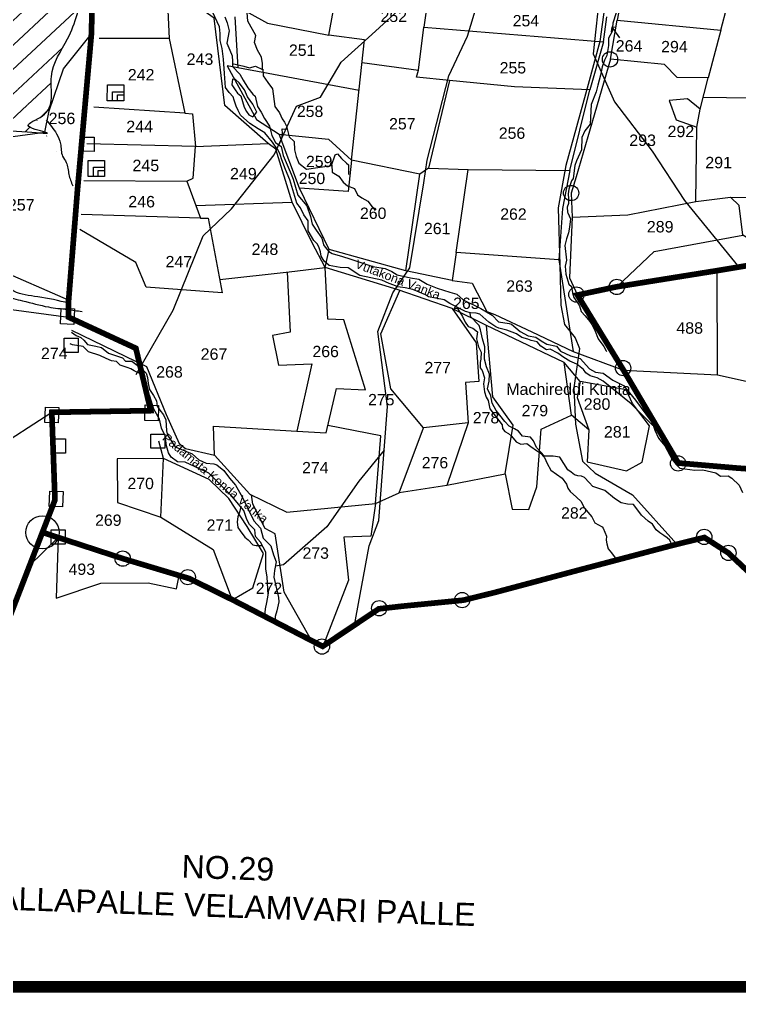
# Model space of a CAD drawing. Header units: inches. Extents: x 206739 to 240559, y 1587423 to 1599564.
# Drawn here: x 214060 to 215325, y 1587526 to 1589237 of the extents above; entities that cross this region are included whole.
import ezdxf
from ezdxf.enums import TextEntityAlignment as Align

# ---------------------------------------------------------------- set-up
doc = ezdxf.new("R2010")
doc.units = ezdxf.units.IN
doc.header["$MEASUREMENT"] = 0
doc.linetypes.add('DASHED2', pattern=[0.375, 0.25, -0.125])
for name, color, linetype in [('BOUNDRY STONES', 240, 'Continuous'), ('PLOT', 7, 'Continuous'), ('PLOT NO', 7, 'Continuous'), ('PLOTS', 7, 'Continuous'), ('PLOTS NO', 7, 'Continuous'), ('ROADS', 1, 'Continuous'), ('STREAM', 4, 'Continuous'), ('STREAMS', 4, 'Continuous'), ('text1', 7, 'Continuous'), ('text2', 7, 'Continuous'), ('Unknown_Area_Type', 7, 'Continuous'), ('VILLAGE BOUNDRY', 5, 'Continuous'), ('VILLAGE BOUNDRY STONES', 1, 'Continuous'), ('wells', 7, 'Continuous')]:
    doc.layers.add(name, color=color, linetype=linetype)
doc.styles.get("Standard").update_dxf_attribs({"font": 'arial.ttf'})

# ---------------------------------------------------------------- blocks, each defined once
blk = doc.blocks.new('gfgfdgfdgdfg')
at = {"layer": 'PLOTS NO', "color": 0}
for points in [[(19731.98877863993, 7370.505056383212), (19753.67009167976, 7348.876442256413)], [(19741.32102628327, 7371.242433481231), (19732.03968713652, 7370.518795126629), (19732.06526702489, 7359.473107381791)]]:
    blk.add_lwpolyline(points, dxfattribs=at)

msp = doc.modelspace()

# ---------------------------------------------------------------- hatches: boundary and pattern name
at = {"layer": 'STREAM'}
h = msp.add_hatch(dxfattribs=at)
h.set_pattern_fill('ANSI31', color=256, scale=251.742087786361, angle=-1.987938065889726)
h.set_pattern_definition([(43.01206193411026, (210510.0034809981, 1585718.841542463), (-21.46580583435638, 23.00954498798591), [])])
edge = h.paths.add_edge_path()
edge.add_spline(control_points=[(213800.3222350903, 1589442.952213689), (213803.2343393544, 1589440.067625703), (213816.6902189116, 1589426.738889849), (213859.7114354105, 1589440.972190975), (213927.5169125836, 1589431.811411826), (213927.6308372259, 1589357.592861882), (213999.3812903686, 1589313.353625605), (214044.5893896442, 1589231.665468426), (214020.9151394131, 1589176.918812032), (214015.5221777825, 1589162.263779618)], knot_values=[129.3792662567406, 129.3792662567406, 129.3792662567406, 129.3792662567406, 130.5588385740677, 134.8296834093936, 141.3797410945664, 147.2399876988094, 152.9369310889257, 165.6356584214463, 170.2288427077607, 170.2288427077607, 170.2288427077607, 170.2288427077607], degree=3, periodic=0)
edge.add_line((214015.5221777825, 1589162.263779618), (214019.9846546148, 1589155.856189901))
edge.add_line((214019.9846546148, 1589155.856189901), (214011.6897122221, 1589151.136301593))
edge.add_spline(control_points=[(214011.6897122221, 1589151.136301593), (214009.8792413669, 1589145.362148804), (214006.0781504458, 1589130.441395117), (214006.8751688688, 1589093.186620442), (213953.5872419442, 1589060.804724975), (213985.2180782577, 1589035.425562214), (214013.508754783, 1589044.986048155), (214073.9071944907, 1589039.14370759), (214094.8129519821, 1589037.436180499)], knot_values=[107.2029589593311, 107.2029589593311, 107.2029589593311, 107.2029589593311, 109.0011272602514, 111.8176056113377, 118.355423947686, 119.3864249051651, 122.4810782871393, 128.2199778440633, 128.2199778440633, 128.2199778440633, 128.2199778440633], degree=3, periodic=0)
edge.add_line((214094.8129519821, 1589037.436180499), (214104.2963627438, 1589038.71411763))
edge.add_spline(control_points=[(214104.2963627438, 1589038.71411763), (214096.0342911716, 1589040.963668691), (214057.2864217076, 1589049.527306052), (214127.6443101435, 1589072.048699157), (214103.1006512751, 1589141.039213858), (214152.769687032, 1589207.42618176), (214170.3814244295, 1589280.079912046), (214186.9661379742, 1589346.253129015), (214149.1069411745, 1589405.109564112), (214202.5485244466, 1589466.795139403), (214156.0931718816, 1589534.322543273), (214196.2885255765, 1589576.382082167), (214175.6836576434, 1589613.910656659), (214122.4036918792, 1589585.342430559), (214060.8142583062, 1589573.183298523), (213973.7943430111, 1589544.007860299), (213896.4134033104, 1589507.217363602), (213812.6913706509, 1589494.850936427), (213802.7371322028, 1589453.084698297), (213800.3222350903, 1589442.952213689)], knot_values=[0, 5.684341886080801e-14, 5.684341886080801e-14, 5.684341886080801e-14, 3.119846268684924, 6.09593448506115, 13.15232002651268, 20.35911214077466, 29.54458228432466, 35.78656513227976, 39.46907182257445, 48.71056189109405, 53.88826979944513, 60.4081726354955, 61.44876373886589, 65.40757944573924, 73.63834269119286, 82.97733176923434, 91.33887109000293, 100.6240940983686, 103.5982077820109, 103.5982077820109, 103.5982077820109, 103.5982077820109], degree=3, periodic=0)
h.paths.add_polyline_path([(214060.7945996651, 1589308.068432748), (214117.9842613148, 1589306.083379944), (214119.0543455957, 1589336.9126646), (214061.864683946, 1589338.897717404)], flags=24)

# ---------------------------------------------------------------- linework, layer by layer
at = {"layer": 'BOUNDRY STONES'}
for points in [[(214166.2063093675, 1589030.080482137), (214190.8224730463, 1589030.042395314), (214190.7836103609, 1589004.924778834), (214166.1674466821, 1589004.962865658)], [(214138.4516891793, 1588676.323446007), (214163.0678528581, 1588676.285359184), (214163.0289901727, 1588651.167742705), (214138.4128264938, 1588651.205829528)], [(214115.904727636, 1588499.346568061), (214140.5208913148, 1588499.308481238), (214140.4820286294, 1588474.190864759), (214115.8658649506, 1588474.228951582)], [(214290.63509218, 1588507.89910505), (214315.2512558588, 1588507.861018226), (214315.2123931734, 1588482.743401748), (214290.5962294945, 1588482.781488571)], [(214115.5927110706, 1588339.22336831), (214140.2088747495, 1588339.185281487), (214140.1700120641, 1588314.067665008), (214115.5538483852, 1588314.105751832)]]:
    msp.add_lwpolyline(points, close=True, dxfattribs=at)
msp.add_lwpolyline([(214127.7045560699, 1588325.911778604), (214076.3824587501, 1588275.323601134)], dxfattribs=at)
for centre in [(215097.6341751661, 1589166.62094929), (215029.1790257866, 1588931.633661861), (215038.6168279043, 1588753.145903433), (215109.4519952514, 1588766.43838367), (215120.6739447235, 1588623.869467444), (215217.2914615645, 1588456.123935567), (215263.1918073136, 1588326.918750113), (215305.7413874176, 1588298.788631955), (214241.1014268739, 1588288.781052903), (214355.425994182, 1588256.178348815), (214837.7596257813, 1588215.850371809), (214692.0389136267, 1588201.464081368), (214591.3179214565, 1588134.178011946)]:
    msp.add_circle(centre, 13.43437491575137, dxfattribs=at)
at = {"layer": 'PLOT'}
for points in [[(213370.9640775296, 1588581.657152759), (213585.6912507395, 1588646.273141066), (213716.7574056862, 1588702.246436301), (213759.0502855426, 1588745.856429914), (213817.2880960299, 1588791.424963303), (213842.3411405165, 1588822.667041362), (213919.6641216571, 1588853.183353442), (213931.050778817, 1588867.899277421), (213957.2468614779, 1588868.751083713), (213947.6262649864, 1588889.767089461), (213956.9101279966, 1588968.907610169), (213986.564235638, 1589022.849123421), (214104.2963627438, 1589038.71411763), (214111.583251824, 1589076.01550836), (214137.0198506443, 1589149.696963019), (214186.1423710368, 1589211.526343124)], [(213643.6348493909, 1588627.419681209), (213990.8142892593, 1588718.470081276), (214028.0480740255, 1588728.950111451), (214145.98020442, 1588713.332935351), (214146.0203319335, 1588743.095113681), (214019.4979538125, 1588798.41610178), (213957.2468614779, 1588868.751083713)], [(213350.0661528444, 1588488.18127665), (213458.7509927657, 1588471.220523772), (213609.6075066212, 1588449.984868112), (213850.1147392266, 1588463.390111928), (214001.3327213737, 1588473.074116224), (214011.1140919822, 1588478.067758417), (214116.4651936142, 1588546.056338937)]]:
    msp.add_lwpolyline(points, dxfattribs=at)
at = {"layer": 'PLOTS'}
for points in [[(214371.6844060634, 1589390.812341113), (214410.3825051676, 1589308.191029447), (214429.9796048242, 1589266.350781064), (214495.3855354695, 1589230.109478083), (214603.6186063285, 1589209.381721058), (214624.8755718005, 1589328.160413139), (214672.235088472, 1589319.684822164), (214703.2353602162, 1589533.806975404), (214720.6425804501, 1589654.040485265)], [(214313.3188276137, 1589548.181012864), (214318.1544430494, 1589505.043148436), (214353.4791015461, 1589459.481050471), (214350.4812465651, 1589438.738251268), (214340.0154117914, 1589386.645847905), (214316.8130405488, 1589327.046559599), (214322.6837900779, 1589203.112773073), (214199.9045459208, 1589203.046131542)], [(214369.3107182429, 1589013.651869572), (214496.7218460546, 1589018.460131618), (214420.6444353397, 1589085.755569736), (214401.8978424031, 1589239.244029798), (214356.8347573407, 1589271.06188836), (214340.0154117914, 1589386.645847905)], [(214777.4380358589, 1589272.772563095), (214770.2558283431, 1589223.094291183), (215086.3943944936, 1589197.688923478), (215092.0108876237, 1589241.605998029)], [(215118.4052400551, 1589278.678645364), (215110.3623848894, 1589235.552822036), (215292.4399051905, 1589217.897267065), (215303.5660844822, 1589259.932511507)], [(215261.5994732973, 1589100.045641883), (215425.632078808, 1589097.845024209), (215528.3990441938, 1589096.813192877), (215550.6306627482, 1589189.90810764), (215517.604571197, 1589247.107887206), (215516.2057779653, 1589254.097398247)], [(214438.264968396, 1589241.388118298), (214443.5525190879, 1589151.702910732), (214424.9513817371, 1589155.147117121), (214476.4832746512, 1589060.651880551), (214515.9840987878, 1589035.036846509), (214602.6963077147, 1589026.209148507), (214643.3248941764, 1588989.212126816), (214637.4408309673, 1588934.42525802), (214551.7787475623, 1588940.353597774), (214515.9840987878, 1589035.036846509)], [(215292.4399051905, 1589217.897267065), (215270.2631169726, 1589134.112286682), (215215.7833786299, 1589134.960818545), (215193.5091550329, 1589157.530462303), (215098.290631208, 1589167.267197153), (215110.3623848894, 1589235.552822036)], [(215086.3943944936, 1589197.688923478), (215062.0923866009, 1589113.014835513), (214929.9430464666, 1589118.255344342), (214815.7406237993, 1589129.485934375), (214757.7052695281, 1589135.193092385), (214760.9875856923, 1589147.603153308), (214770.2558283431, 1589223.094291183)], [(214322.6837900779, 1589203.112773073), (214350.1611636963, 1589071.754248131), (214190.2177041342, 1589082.352680774)], [(214643.3248941764, 1588989.212126816), (214666.0555111709, 1589200.858277899), (214603.6186063285, 1589209.381721058)], [(214661.814871845, 1589161.373428381), (214760.9875856923, 1589147.603153308)], [(215098.290631208, 1589167.267197153), (215058.4660712267, 1589030.344686692), (215038.1061298567, 1588960.344307868), (215029.6248634208, 1588931.184505655), (215031.3659477075, 1588888.967870819), (215129.0616099845, 1588892.997002537), (215248.2628102762, 1588916.441671256), (215250.4211480859, 1589047.678434063), (215256.23537568, 1589078.953268392), (215270.2631169726, 1589134.112286682)], [(214656.5194937306, 1589112.067842144), (214443.5525190879, 1589151.702910732)], [(214815.7406237993, 1589129.485934375), (214778.5685722516, 1588975.056341692), (214763.2641007071, 1588965.069228921), (214643.3248941764, 1588989.212126816)], [(214778.5685722516, 1588975.056341692), (214848.420253172, 1588972.840769538), (215027.0009726023, 1588971.510674823), (215062.0923866009, 1589113.014835513)], [(215256.23537568, 1589078.953268392), (215233.9548463189, 1589097.447389226), (215201.5659121461, 1589094.380893925), (215213.986833157, 1589060.079484852), (215250.4211480859, 1589047.678434063)], [(215248.2628102762, 1588916.441671256), (215309.143463054, 1588924.534114829), (215424.7779026135, 1588923.159699012), (215426.8540437006, 1589097.832755075)], [(214350.1611636963, 1589071.754248131), (214363.8438386853, 1589070.847584553), (214369.3107182429, 1589013.651869572), (214178.052103713, 1589018.388277099)], [(214172.7079999919, 1588953.513887003), (214353.5488168151, 1588952.55428972), (214365.2083018787, 1588957.750082367), (214369.3107182429, 1589013.651869572)], [(214596.7950612318, 1588800.437493118), (214573.8894762466, 1588844.320233543), (214538.9201367311, 1588915.254068732), (214510.0388178035, 1589008.776212433), (214496.7218460546, 1589018.460131618)], [(215027.0009726023, 1588971.510674823), (215014.335364548, 1588904.601981309), (215007.834096228, 1588814.255700363), (214827.4557643968, 1588827.235625182), (214848.420253172, 1588972.840769538)], [(214827.4557643968, 1588827.235625182), (214820.3499031438, 1588777.883124168), (214738.4659068254, 1588795.034275871), (214763.2641007071, 1588965.069228921)], [(214353.5488168151, 1588952.55428972), (214369.628449738, 1588909.831183007), (214538.9201367311, 1588915.254068732)], [(214738.4659068254, 1588795.034275871), (214603.9204550947, 1588832.358155148), (214551.7787475623, 1588940.353597774)], [(215424.7779026135, 1588923.159699012), (215505.6904667002, 1588901.913956741), (215582.2508651171, 1588902.592502296), (215582.5684462102, 1588866.759779129), (215450.1852737954, 1588865.586483078), (215376.3853537669, 1588829.985259939), (215330.9709761687, 1588857.552094133), (215324.6717721024, 1588909.765552642), (215309.143463054, 1588924.534114829)], [(214369.628449738, 1588909.831183007), (214377.9903303389, 1588887.613914804), (214167.8037957335, 1588893.979627047)], [(214377.9903303389, 1588887.613914804), (214391.5991196586, 1588887.201758826), (214415.9543963609, 1588756.227482792), (214282.3992539535, 1588765.909293965), (214264.0627238502, 1588809.69051728), (214165.914232261, 1588867.735208826)], [(215031.3659477075, 1588888.967870819), (215026.2574118859, 1588782.742527877), (215040.437745419, 1588752.202657142)], [(215109.4453680319, 1588766.815361124), (215175.3561761582, 1588828.920083334), (215330.9709761687, 1588857.552094133)], [(215167.2624476381, 1588522.07674524), (215137.1256407605, 1588561.797770811), (215125.7956896557, 1588585.552080325), (215044.8940072237, 1588600.258364555), (215017.2325318024, 1588633.90760614), (214928.7037428489, 1588675.67716049), (214880.2531427117, 1588698.537068545), (214820.2419331365, 1588728.344640818), (214724.9990848709, 1588761.352133706), (214596.7950612318, 1588800.437493118), (214603.9204550947, 1588832.358155148)], [(214411.5977047358, 1588779.656267382), (214533.4082651745, 1588793.110271097), (214596.7950612318, 1588800.437493118)], [(214530.3981247369, 1588792.777800411), (214535.1683341019, 1588687.067705775), (214504.6269326509, 1588680.956399848), (214515.0804261871, 1588628.714809192), (214573.7380011885, 1588631.168455325), (214546.9445097902, 1588512.796496463), (214598.4802319658, 1588509.917314589), (214617.0882304639, 1588587.99104196), (214668.0645913198, 1588585.67264782), (214630.0036920474, 1588708.839863995), (214601.7543149373, 1588710.111142313), (214596.7950612318, 1588800.437493118)], [(215007.834096228, 1588814.255700363), (215032.9462491174, 1588653.006255816)], [(215121.3325411039, 1588620.169467376), (215286.5406677558, 1588612.015045662), (215286.1506183747, 1588795.182323235)], [(214820.3499031438, 1588777.883124168), (214855.0849477058, 1588773.370611554), (214881.3498438172, 1588723.323779028), (214895.0054045777, 1588718.306941566), (214959.9426239556, 1588687.565902027), (215032.9462491174, 1588653.006255816), (215121.3325411039, 1588620.169467376)], [(214685.6016453913, 1588385.766707329), (214727.1760628442, 1588404.755856577), (214770.0361316476, 1588519.010221415), (214712.1026154257, 1588587.216385623), (214694.6101464031, 1588683.779478371), (214728.133423687, 1588760.265892921)], [(214820.2419331365, 1588728.344640818), (214862.2453771023, 1588668.401455462), (214866.9773465353, 1588600.142991021), (214843.5975243847, 1588598.522201502), (214848.5123622999, 1588527.625866725), (214770.0361316476, 1588519.010221415)], [(214810.8458130223, 1588418.124376665), (214913.4606155038, 1588437.799416459), (214927.2519806031, 1588523.660801842), (214891.7626318777, 1588573.315806474), (214880.2531427117, 1588698.537068545)], [(214151.2458130399, 1588690.73402526), (214282.7961987125, 1588626.789832333), (214317.2063427642, 1588542.261398403), (214340.2486293396, 1588491.033903007), (214351.4537511491, 1588482.412635968), (214402.3036811699, 1588470.957975692), (214400.8362303723, 1588521.475339691), (214546.9445097902, 1588512.796496463)], [(215286.5406677558, 1588612.015045662), (215363.4583993099, 1588594.739032533), (215473.1359041845, 1588568.773663001), (215459.3170561221, 1588655.739073004), (215540.8719455697, 1588652.012183746), (215687.9297062376, 1588658.085844226)], [(214913.4606155038, 1588437.799416459), (214925.3758969227, 1588375.655488819), (214954.9102977893, 1588375.364953612), (214969.2312397744, 1588414.960574361), (214976.8259853205, 1588516.623944181), (215029.9098023307, 1588540.76861683), (215017.2325318024, 1588633.90760614)], [(215044.8940072237, 1588600.258364555), (215039.8005268321, 1588572.238293225), (215060.3859692262, 1588515.069590911), (215029.9098023307, 1588540.76861683)], [(214848.5123622999, 1588527.625866725), (214810.6373610333, 1588417.518379995), (214727.1760628442, 1588404.755856577)], [(214402.3036811699, 1588470.957975692), (214464.7288988306, 1588402.344440126), (214529.5584421564, 1588370.677962641), (214685.6016453913, 1588385.766707329), (214694.8913999829, 1588504.623122709), (214601.5836570727, 1588522.938380006)], [(215060.3859692262, 1588515.069590911), (215057.7559813248, 1588458.796085384), (215126.463721712, 1588443.013625346), (215154.1515336711, 1588458.361926083), (215167.2624476381, 1588522.07674524)], [(214433.7068117279, 1588216.582411299), (214470.0125854148, 1588237.143077429), (214488.5657250439, 1588297.93387201), (214459.7921917834, 1588345.063720742), (214427.6125830271, 1588394.587841149), (214393.3151331546, 1588427.959998492), (214312.7454640144, 1588464.592258428), (214304.4152211209, 1588495.188617206)], [(214312.7454640144, 1588464.592258428), (214231.4748807287, 1588464.012024509), (214232.0217085178, 1588387.420477742), (214308.2631307475, 1588361.899678287), (214312.7454640144, 1588464.592258428)], [(214573.1772865583, 1588144.541787278), (214524.8657874484, 1588229.703726072), (214508.8571246611, 1588332.213561483), (214491.5665380304, 1588341.752311955), (214469.9647714213, 1588384.292311422), (214467.2989679186, 1588401.089070572)], [(214685.6016453913, 1588385.766707329), (214677.1537130045, 1588328.136928435), (214629.7720161422, 1588326.416650281), (214638.2001172779, 1588251.032393576), (214592.6104561516, 1588134.493875912)], [(214308.2631307475, 1588361.899678287), (214400.1893804469, 1588304.691639072), (214433.7068117279, 1588216.582411299)], [(214127.7045560699, 1588325.911778604), (214123.8901932826, 1588219.427145862), (214202.7474167914, 1588245.658810724), (214285.7857484963, 1588246.378189912), (214335.7873268364, 1588235.728775373), (214340.1260024761, 1588259.209418413)]]:
    msp.add_lwpolyline(points, dxfattribs=at)
at = {"layer": 'ROADS'}
for points in [[(214983.2501134719, 1589761.30950135), (215024.3806749723, 1589785.536577258), (215047.2232578974, 1589790.305710055), (215092.0684713845, 1589775.022221491), (215120.8199794392, 1589714.92233557), (215138.3479266037, 1589650.836099406), (215154.14148679, 1589593.091183902), (215127.6634901183, 1589470.10997145), (215098.5615680207, 1589334.941525415), (215079.7833159754, 1589198.220199629), (215058.9914970112, 1589122.181481533), (215020.1334473266, 1588980.071919553), (215006.5547564234, 1588905.837831903), (215009.3040391837, 1588804.816944309), (215011.2154033693, 1588734.584915307), (215017.4390099581, 1588700.185799708), (215036.6325213597, 1588676.934652383), (215043.8150884843, 1588658.506564216), (215034.0950862593, 1588589.038046715), (215036.8003139837, 1588524.974744681), (215049.1299300167, 1588460.301555817), (215071.5316531946, 1588439.047385991), (215137.1735547873, 1588400.910691292), (215215.2258537545, 1588314.034947372)], [(214264.6707983971, 1588612.252549241), (214330.0402542618, 1588725.653873285), (214382.5275950145, 1588856.114804361), (214432.0548557373, 1588903.866893615), (214507.578665495, 1588999.008895013), (214546.439495927, 1589084.480006327), (214588.7387490477, 1589100.357438302), (214625.2036726986, 1589161.454050892), (214678.7209350841, 1589210.395636666), (214786.3700454095, 1589308.840847269), (214878.5346766576, 1589414.392721972), (214927.1838694104, 1589470.108384567), (214951.7415336674, 1589569.24111617), (214946.2922555836, 1589618.980771123), (214981.4552086813, 1589662.370739351), (214991.639948424, 1589753.79914029), (214974.1190192241, 1589760.816785138), (214792.1655455731, 1589764.244845714), (214604.5620758873, 1589706.085377397), (214505.493664233, 1589682.81976483), (214447.6448813334, 1589664.372419027)], [(214972.2227969298, 1589650.97823624), (215031.2697045073, 1589611.321280706), (215051.1517773514, 1589513.435061625), (215077.4797158777, 1589440.527102234), (215091.8006969309, 1589366.967483782), (215080.0645967898, 1589290.515124162), (215067.8688015151, 1589176.210892958), (215105.7970001722, 1589092.074598187), (215171.7641001951, 1589005.092303177), (215228.550291336, 1588918.256239544), (215323.9108501184, 1588801.480836428)], [(214700.8599025052, 1588479.755259837), (214706.6856825859, 1588556.453538459), (214689.5704826537, 1588688.089282714), (214716.1294422955, 1588755.98266997), (214745.8431999983, 1588799.977401181), (214770.1118122803, 1588949.678015876), (214776.5393968363, 1588989.326486413), (214814.5042507522, 1589137.72809941), (214847.0959500908, 1589207.548540062), (214880.5185109766, 1589318.39918349), (214908.4790171324, 1589411.134151002), (214927.1838694104, 1589470.108384567)], [(214648.2845700824, 1588171.765873002), (214674.5548239548, 1588311.056597774), (214691.4500750418, 1588355.871838465), (214700.8599025052, 1588479.755259837), (214655.9062832111, 1588424.974226219), (214599.6956520101, 1588344.586879688), (214523.8265874105, 1588278.081365721), (214509.4314145164, 1588275.451919941)]]:
    msp.add_lwpolyline(points, dxfattribs=at)
at = {"layer": 'STREAM'}
for points in [[(213800.3222350903, 1589442.952213689), (213809.9104870529, 1589471.324226304), (213894.3370854706, 1589511.502087675), (213972.9203231828, 1589541.734308135), (214062.0762126924, 1589571.648751367), (214141.1070553493, 1589596.617052528), (214180.4187308275, 1589603.230097302), (214185.7794263657, 1589594.226748287), (214171.3873310412, 1589530.170280854), (214183.918752439, 1589479.560775782), (214165.2582346477, 1589388.392029749), (214178.0253749072, 1589353.577508478), (214173.162630505, 1589290.911101493), (214144.3324088521, 1589203.024230245), (214115.6795551234, 1589136.350129806), (214099.8372490943, 1589067.08314456), (214075.0634352662, 1589050.220311408), (214104.2963627438, 1589038.71411763), (214010.2287890817, 1589040.65554451), (213979.0713652665, 1589041.199981759), (213971.059192114, 1589047.802099615), (214002.1973917872, 1589105.806381135), (214007.5441631423, 1589133.658866559), (214029.4224550748, 1589206.475700531), (213976.9202428257, 1589323.072477293), (213936.4031202743, 1589363.683665043), (213916.2903302608, 1589419.161170128), (213852.3493807253, 1589435.343934411), (213809.3434879631, 1589435.225508175), (213800.3222350903, 1589442.952213689)], [(214106.4302452646, 1589060.119357757), (214124.7708444756, 1589035.728036718), (214131.6775186142, 1589018.401596373), (214135.4944830662, 1588996.181388724), (214141.7990974214, 1588985.543821568), (214146.4781841894, 1588964.127180334), (214153.2981300882, 1588944.303244771)], [(214146.4818042033, 1588738.023674375), (214091.6296889273, 1588749.126228877), (214049.8907416985, 1588759.116582226), (214022.4456876511, 1588783.065794679), (213986.8039272411, 1588817.155195849), (213965.8167554764, 1588856.649341637), (213949.9232172995, 1588866.216407641), (213942.8698941545, 1588924.079066666), (213960.9120142481, 1588981.07066301), (213970.6215457119, 1589011.600358648), (213980.0171826906, 1589033.086708262)], [(213369.1516051061, 1588610.622788613), (213435.5383760358, 1588634.771867557), (213560.7901927503, 1588672.879598752), (213619.4539444131, 1588695.809947953), (213661.5382995354, 1588714.716650103), (213719.3630539099, 1588732.420010209), (213748.5392377964, 1588758.34490164), (213797.464897416, 1588784.898341706), (213804.719968084, 1588823.410389028), (213868.6608757331, 1588846.814577822), (213917.8561341661, 1588862.189395574), (213936.2046754481, 1588879.291912334), (213948.4978533431, 1588854.555674952), (213966.8579381242, 1588815.154508979), (213998.2893686344, 1588792.382038309), (214035.1874590929, 1588752.306641376), (214065.0812508507, 1588742.070825968), (214110.7382186385, 1588731.287870817), (214144.1210145051, 1588726.844072428), (214169.6450203707, 1588723.330078999)]]:
    msp.add_spline(points, degree=3, dxfattribs=at)
at = {"layer": 'STREAMS'}
for points in [[(214433.3250767578, 1589159.505062176), (214454.0009315443, 1589154.942670234), (214464.195886012, 1589151.812208626), (214474.6833577422, 1589154.6274936), (214486.857767298, 1589148.94555053), (214486.8735390731, 1589159.139117791), (214485.1909822316, 1589170.467850542), (214478.1267136837, 1589182.654355124), (214472.481659616, 1589196.537637555), (214475.0499142422, 1589208.426062225), (214461.1957254087, 1589233.558070198), (214460.0861142483, 1589248.850049253), (214452.7398428254, 1589261.886435253), (214441.7052734395, 1589271.813923713), (214433.7906152825, 1589283.718567841), (214429.5586421624, 1589295.334421322), (214422.7737479249, 1589304.972158363), (214406.6477935385, 1589320.287371129), (214405.815626306, 1589331.897964334), (214398.1746470639, 1589337.572809644), (214383.4416209952, 1589337.595604998), (214377.7689664826, 1589333.640249107)], [(215172.8279413617, 1588522.909228429), (215134.8066486615, 1588561.024816358), (215085.8577700852, 1588600.919167106), (215075.2892714576, 1588606.925893979), (215062.7768755011, 1588609.940524517), (215055.204634661, 1588615.414092294), (215050.8059252556, 1588621.058868623), (215039.361795085, 1588630.943148978), (215026.852670234, 1588636.071950769), (215016.6372617638, 1588642.430619312), (215005.7189443427, 1588650.199742785), (214992.5949547799, 1588656.82320653), (214986.2468958155, 1588655.952017243), (214976.0314873453, 1588662.310685787), (214969.5201520777, 1588669.896871924), (214958.9459287249, 1588672.203611212), (214953.132228141, 1588674.855472865), (214942.9116400652, 1588677.866473945), (214933.0484090884, 1588683.872193116), (214925.8246239196, 1588686.702355221), (214916.3104883953, 1588690.593190932), (214902.0354630745, 1588693.786667388), (214897.102940796, 1588696.260963421), (214884.4226340502, 1588704.737622039), (214868.7073524671, 1588718.399322211), (214862.1870213687, 1588720.171349509), (214852.6687022042, 1588721.243206433), (214843.8565629668, 1588723.018696172), (214816.3761412333, 1588737.156307976), (214806.1610052583, 1588743.691094826), (214791.180712416, 1588746.885662492), (214778.843587333, 1588749.195212899), (214773.0307044932, 1588752.375596489), (214751.2862993043, 1588761.961572481), (214737.5399075095, 1588764.978028783), (214724.6726079446, 1588766.583674053), (214717.8018181425, 1588769.58949223), (214709.1680431794, 1588772.774240384), (214696.6600086968, 1588778.607765926), (214657.8385744994, 1588786.461398432), (214637.5852091694, 1588799.883102892), (214623.1305512428, 1588800.962597458), (214603.7425531645, 1588803.987782613), (214594.9394098869, 1588811.577514699), (214589.8408851901, 1588820.747251517), (214588.7947001735, 1588828.148779582), (214586.6897070198, 1588835.023339156), (214583.5268070331, 1588841.723416824), (214577.1896522704, 1588847.89979908), (214567.3007335931, 1588865.138158298), (214566.9752710966, 1588882.75746588), (214559.2345744767, 1588893.340825125), (214553.6122283152, 1588905.682678639), (214547.1017109208, 1588913.79747022), (214534.7914314277, 1588954.621614693), (214527.2391852814, 1588973.133114941), (214520.9188374087, 1588990.057056049), (214517.7598484376, 1588999.39991069), (214513.8946795395, 1589008.039132515), (214509.1436979793, 1589013.860656125), (214504.3948974145, 1589021.091794254), (214490.6693180576, 1589037.674704964), (214479.0440976269, 1589044.387875773), (214464.4264358923, 1589054.10086407), (214447.9741273828, 1589068.515862668), (214443.7551452447, 1589076.450822977), (214440.2418813448, 1589084.560977123), (214437.2608893623, 1589094.960686273), (214435.330894716, 1589100.954130917), (214428.1141972654, 1589108.365206174), (214421.7811316107, 1589117.184448635), (214420.0556709868, 1589141.501106274), (214417.9799290589, 1589167.166211233), (214415.7164717925, 1589185.493326282), (214412.5651157885, 1589199.769497704), (214412.584470572, 1589212.278824456), (214411.3684666537, 1589223.909134914), (214399.0568078225, 1589250.26933262)], [(215108.193021715, 1589248.68219462), (215102.6587028504, 1589230.156703925), (215101.4772261842, 1589215.678799994), (215095.0838634673, 1589203.815333503), (215095.0637005009, 1589190.783664405), (215091.8497684768, 1589173.702531684), (215087.7794809873, 1589165.020973479), (215083.7047128961, 1589153.443525922), (215080.7842672206, 1589138.678706243), (215076.1204640942, 1589121.020687652), (215073.2047691435, 1589109.441363236), (215064.7196154518, 1589086.990543724), (215062.9280444827, 1589052.821104878), (215053.3476338692, 1589041.252175807), (215048.1128963361, 1589029.097310328), (215047.7900154361, 1589007.667776557), (215038.4867827576, 1588987.98977542), (215035.8553004898, 1588979.864326673), (215032.6030129405, 1588957.431882811), (215029.9879734564, 1588952.80239461), (215027.65907324, 1588945.855696554), (215025.3292769808, 1588938.329870732), (215024.1574798563, 1588930.223040561), (215024.7236634089, 1588921.534308677), (215024.7111175173, 1588913.42568488), (215022.0924936034, 1588906.4795186), (215022.9486711058, 1588898.079944359), (215023.2367805514, 1588896.921073268), (215028.1466670066, 1588886.488066213), (215026.3848466442, 1588871.431931054), (215024.6313614362, 1588861.877969237), (215021.1375632194, 1588851.168441777), (215017.932144442, 1588839.589565631), (215021.3676300725, 1588813.64586129), (215018.7434512926, 1588803.224511152), (215020.1700229556, 1588788.742571975), (215025.3588795607, 1588771.358831892), (215029.6989057443, 1588767.008188947), (215031.7101240007, 1588756.000537641), (215034.3056264383, 1588747.887878597), (215041.2448316492, 1588738.030860874), (215044.1354348166, 1588733.392937695), (215047.0175246079, 1588723.252674434), (215053.959866421, 1588715.422896168), (215062.0587709507, 1588705.853690455), (215065.8176494261, 1588700.635211196), (215070.1507766148, 1588691.940650991), (215076.5489733524, 1588675.527742935), (215086.6694016001, 1588661.61148153), (215091.004947182, 1588654.364949233), (215091.5821545345, 1588652.916108019)], [(214420.5076423271, 1589241.418098179), (214424.9842545493, 1589231.028267156), (214428.3319198425, 1589216.992212017), (214424.0857685816, 1589194.830035177), (214429.6833347518, 1589183.035449035), (214433.6093438866, 1589172.770897092), (214434.1556211102, 1589162.948489106), (214434.1417273427, 1589153.968710175), (214447.0372661924, 1589140.4791407), (214452.9178289546, 1589130.087220953), (214460.7590394184, 1589116.605388169), (214470.0081079959, 1589105.646998171), (214473.9330550625, 1589101.712283572), (214477.8364713065, 1589083.746810258), (214484.2789415869, 1589073.634608559), (214490.1586359564, 1589062.681431751), (214499.4033626992, 1589048.91683996), (214503.0327491005, 1589032.81360526), (214509.4721800709, 1589020.737045605), (214519.8504518754, 1589013.705550281), (214523.1952559507, 1588997.705220418), (214536.9120504045, 1588964.747540476), (214540.5489687438, 1588956.042783862), (214548.929253508, 1588927.968150084), (214564.9046572216, 1588908.861398334), (214571.3341022565, 1588890.330758272), (214574.4019881016, 1588876.856310912), (214581.405241468, 1588866.182066658), (214590.9657883062, 1588852.260408404), (214592.9209698701, 1588845.52261648), (214593.7554536548, 1588840.470166725), (214597.1184932031, 1588836.255734078), (214603.5653053182, 1588828.949734172), (214609.4562882769, 1588825.292565115), (214627.4190027948, 1588820.213697586), (214640.6090829945, 1588815.703389308), (214680.8036020763, 1588802.391292073), (214702.4188652282, 1588798.709793965), (214713.9233010788, 1588793.640918868), (214723.4614447393, 1588788.013827669), (214747.0390925075, 1588782.365014154), (214761.3559488481, 1588780.097912603), (214776.2242925105, 1588771.37577841), (214793.9027077826, 1588764.052317142), (214816.0746684838, 1588757.283245247), (214828.4241862785, 1588753.896670809), (214839.3593335953, 1588743.777601422), (214870.6406125885, 1588728.433929421), (214890.2776828663, 1588716.617620961), (214901.4919190723, 1588705.375602952), (214920.5807975071, 1588702.259272142), (214924.2288264725, 1588700.850523553), (214939.6523088618, 1588687.918301177), (214953.9611719628, 1588680.600053375), (214967.4357293713, 1588678.334338561), (214976.6917447033, 1588671.86575452), (214986.7906714498, 1588665.676620767), (215003.6326881886, 1588662.283095408), (215010.6394148677, 1588653.853712379), (215028.0354459009, 1588645.408338233), (215045.4369432011, 1588640.610926484), (215061.8683854906, 1588622.256462298), (215072.2483940806, 1588616.347481095), (215085.7236416605, 1588614.6428566), (215102.5528111168, 1588602.830892604), (215121.631703487, 1588593.26039788), (215142.3706238469, 1588567.692180026), (215160.5833373237, 1588542.689045686), (215172.0718864525, 1588527.237290487), (215176.5452815309, 1588514.88318529), (215182.9814171516, 1588500.561764135), (215194.1920019527, 1588487.074801668), (215206.8042047876, 1588463.336629491), (215213.8100632032, 1588454.34607291), (215220.2577435819, 1588447.601246556), (215246.9275912883, 1588444.192598808), (215260.9679637887, 1588444.732133551), (215283.7035686645, 1588439.365210316), (215291.838196046, 1588434.020878126), (215305.5977428718, 1588434.56084737), (215312.0495087871, 1588430.34155225), (215324.6653465235, 1588417.694261388), (215330.5424358439, 1588405.057396908)], [(214487.1593654466, 1589149.488388036), (214487.9915326791, 1589137.877794831), (214496.4723870135, 1589125.689098467), (214504.6718544439, 1589114.633375261), (214508.5902815264, 1589083.4805192), (214516.5062538365, 1589072.425234625), (214521.3070518278, 1589062.224298539), (214525.5473489079, 1589055.988362458), (214528.9368183711, 1589049.187473908), (214533.7238571809, 1589030.208764944), (214542.211461019, 1589022.26736712), (214543.0390693044, 1589007.825269483), (214546.137335658, 1588995.927993904), (214550.6521877982, 1588984.028526544), (214564.2359956289, 1588973.814001137), (214608.1907613591, 1588980.092029369), (214614.45283151, 1588998.770466638), (214618.7053955263, 1589000.462860649), (214625.4924803204, 1588992.240917715), (214634.2634011867, 1588984.298998027), (214638.2254604048, 1588981.461356331), (214637.9149809398, 1588963.906331889)], [(214469.9222526245, 1589065.800039063), (214476.8408687641, 1589073.57655465), (214469.7791345793, 1589087.7461238), (214460.4139013335, 1589101.034320922), (214455.1195174642, 1589112.900338506), (214445.7524634026, 1589125.126732076), (214439.3863298756, 1589130.97697626), (214434.2523154925, 1589132.046809629), (214432.6428700608, 1589121.96126247), (214438.8272752055, 1589113.102583641), (214443.0688038401, 1589107.432580516), (214448.7282873267, 1589102.645236049), (214451.5462063669, 1589092.552838747), (214454.5412945839, 1589082.637204642), (214458.6024639018, 1589074.843617312), (214462.843540786, 1589068.996661076), (214469.9222526245, 1589065.800039063)], [(214515.3438232787, 1589015.967327135), (214520.5204952204, 1589027.515094558), (214521.7794559216, 1589036.402173706), (214521.4360858608, 1589044.402871075), (214530.3299504036, 1589044.033532453)], [(214608.7582719481, 1588980.657503702), (214609.3056297779, 1588968.197906067), (214620.9110366286, 1588961.101129385), (214628.8280631761, 1588950.612195582), (214636.4681661438, 1588944.370999225), (214648.644150156, 1588939.821675015), (214653.726074748, 1588928.204506465), (214661.6518633927, 1588923.378665585), (214671.8424368764, 1588917.416699269), (214679.4768444487, 1588907.494471635), (214684.5666549927, 1588900.97412847)], [(214828.2735433349, 1588730.606976607), (214833.8054772176, 1588722.286431843), (214838.2292028546, 1588714.521761939), (214843.0188424072, 1588704.355248484), (214848.552205307, 1588696.958301857), (214856.4948201516, 1588693.805855141), (214864.432684566, 1588687.698145182), (214862.7501162494, 1588675.325171888), (214866.2404266651, 1588661.466434412), (214871.0312094315, 1588652.038799467), (214870.4577066416, 1588639.664026687), (214869.5241135865, 1588633.570042898), (214869.3270915628, 1588624.012670779), (214873.2016064089, 1588619.573561362), (214876.8783572791, 1588606.822855838), (214875.1980752606, 1588595.927556057), (214876.8403473619, 1588582.256397988), (214879.9674238039, 1588572.646617106), (214883.6550345582, 1588566.914839891), (214886.589383258, 1588552.133445774), (214908.0157411858, 1588524.126978385), (214908.7452828482, 1588517.845701277), (214912.6179050398, 1588512.298357878), (214919.4513466465, 1588508.963074252), (214924.4338919044, 1588503.968173757), (214932.736133377, 1588494.350302206), (214941.0469486938, 1588490.273852467), (214951.5829697687, 1588490.996347609), (214958.4136611815, 1588485.99858761), (214968.3833244229, 1588478.964217154), (214975.5838230297, 1588473.965884979), (214982.5959885277, 1588466.751286869), (214987.0148557649, 1588455.846550312), (214993.4656295403, 1588444.199789653), (215013.8269243935, 1588430.027012747), (215021.3890501231, 1588419.856209622), (215023.4106683841, 1588412.464696466), (215027.4684799762, 1588407.101786606), (215038.727361782, 1588397.109983826), (215047.2169011193, 1588389.154303111), (215052.3752047815, 1588378.248422477), (215065.6575272508, 1588362.157977193), (215070.8166883232, 1588351.806255442), (215083.7435632463, 1588344.767225997), (215085.5882798893, 1588342.54781447), (215091.169149262, 1588328.358323383), (215090.6037564207, 1588321.340169555), (215091.8878309111, 1588315.058034458), (215094.2767919756, 1588306.188192381), (215100.3652593103, 1588299.15982702), (215106.4504048442, 1588290.099546032), (215108.1066806672, 1588285.479232175)], [(215206.8438219285, 1588311.924817202), (215202.9767374546, 1588321.166302906), (215198.1779527092, 1588325.42212231), (215192.2701021786, 1588329.679574184), (215185.4382675521, 1588333.938455672), (215178.6082555866, 1588339.490374829), (215172.1549097096, 1588349.474742348), (215164.7696854688, 1588354.473360335), (215152.9581413591, 1588365.329910218), (215148.1625001929, 1588371.61747851), (215138.9402756139, 1588383.822687446), (215128.4066485484, 1588384.762502212), (215117.5053928758, 1588386.995926272), (215105.3190974623, 1588394.772606643), (215088.7060406729, 1588408.466927933), (215072.6343704, 1588413.663705905), (215067.6469667423, 1588415.518539747), (215060.8197047121, 1588422.732768261), (215053.0708528539, 1588431.610903312), (215047.344762341, 1588433.836320211), (215040.8769489758, 1588434.585124165), (215035.1497152494, 1588436.071662553), (215029.4273399226, 1588440.698267594), (215023.5194895213, 1588444.955802976), (215009.2261730559, 1588467.268001973), (214997.9548945086, 1588469.132558403), (214982.6144805894, 1588469.156293525), (214968.2213776436, 1588484.14013702), (214963.4344179038, 1588496.153680011), (214957.8998040791, 1588502.627111732), (214944.0406571485, 1588504.310952116), (214936.6603991478, 1588512.634356659), (214929.4595068972, 1588517.263249303), (214920.5950162919, 1588521.894799422), (214913.02935321, 1588529.66433062), (214897.7195187067, 1588549.452063799), (214890.7159267947, 1588562.207916705), (214888.1200173784, 1588575.118454719), (214882.2241700748, 1588587.13379692), (214885.2025303053, 1588600.797805817), (214885.5915931354, 1588613.357500528), (214880.6204793684, 1588625.740768587), (214876.7604318814, 1588639.415358061), (214877.7181391015, 1588661.2097589), (214873.3044160675, 1588675.439281737), (214869.8168557165, 1588690.960412079), (214867.4264656348, 1588698.906656018), (214852.2845849513, 1588714.525401538), (214851.9266731438, 1588722.099144139)], [(214150.9654049873, 1588687.120020362), (214159.4850759154, 1588681.385777338), (214167.3069992343, 1588677.63735254), (214173.0241296956, 1588672.841484556), (214178.9704065679, 1588665.009489562), (214193.8039253631, 1588662.534655373), (214203.9646739899, 1588660.300539867), (214215.8657210369, 1588650.240936976), (214224.7399560616, 1588647.19151755), (214241.0282272966, 1588641.892273956), (214245.879082299, 1588636.093978106), (214257.2805292164, 1588635.889529691), (214271.2833154483, 1588625.593854155), (214282.2943878835, 1588614.742467668), (214284.8998846092, 1588607.453267216), (214285.81807222, 1588596.804220992), (214288.0447552895, 1588586.340041508), (214295.3182920389, 1588575.867969883), (214300.3496497516, 1588565.959790742), (214301.4570108214, 1588556.804914015), (214306.4927039084, 1588549.698761268), (214312.8353360867, 1588541.656547518), (214317.1205162425, 1588532.683561754), (214318.225781806, 1588513.662782661), (214319.709355359, 1588506.001702532), (214333.1353060223, 1588485.43299297), (214363.2097135006, 1588473.244456735), (214374.7820144668, 1588462.579009674), (214387.6700362142, 1588456.768278492), (214401.3125061631, 1588455.252791794), (214406.3565807069, 1588453.563717493), (214418.8648106269, 1588443.830777698), (214428.7499136778, 1588429.992375975), (214439.3850625341, 1588417.83391671), (214451.3636205071, 1588397.369994626), (214471.8594835574, 1588355.495178646), (214483.2406989001, 1588342.214718402), (214488.2604959161, 1588324.834663728), (214501.729798114, 1588311.235979923), (214506.191901636, 1588295.724698852), (214511.0318849501, 1588283.014866217), (214507.8309440828, 1588267.888973664), (214506.6911017331, 1588255.93562428), (214514.6850125962, 1588220.489821185), (214515.4206745201, 1588212.64317398), (214511.8449663374, 1588196.957521464), (214509.2125906524, 1588186.874392094), (214509.3847117768, 1588177.347346849)], [(214491.0821832861, 1588187.089251746), (214492.224804901, 1588200.723866796), (214494.4850143143, 1588211.928335129), (214496.747135892, 1588224.253647147), (214494.7375141367, 1588256.651829961), (214492.702427736, 1588270.29136165), (214492.918657988, 1588289.157777187), (214492.935999227, 1588300.365715749), (214483.2305301256, 1588317.469175961), (214474.4611698596, 1588327.569946419), (214473.170993811, 1588339.340247822), (214464.2136163495, 1588348.694161598), (214459.1808134689, 1588357.668304105), (214453.9716652893, 1588373.554356572), (214432.879258756, 1588398.514680831), (214392.1946692161, 1588439.113162468), (214350.6602228636, 1588458.495286959), (214337.5767803768, 1588458.889145579), (214326.5613725673, 1588466.938505671), (214321.7134077713, 1588474.604791282), (214317.8073304344, 1588486.939646911), (214315.9659307009, 1588504.87529071), (214309.4446409551, 1588518.334955806), (214305.5437658349, 1588534.032092794), (214295.827605033, 1588551.356615672), (214288.573721662, 1588574.531000966), (214280.1909787002, 1588592.850381263), (214277.5961756997, 1588607.051118776), (214273.4929434221, 1588612.848257883), (214261.1665503097, 1588619.218543419), (214255.3775651554, 1588622.77668099), (214248.6522509431, 1588625.028696366), (214236.5084947174, 1588628.783473993), (214230.1635503997, 1588635.331312636), (214221.5674672631, 1588636.652183649), (214212.0406575185, 1588640.402912262), (214200.8341643439, 1588645.837426187), (214180.9665575818, 1588652.315080063), (214171.8223188007, 1588661.669199447), (214152.9489129883, 1588664.873966056), (214148.8390331969, 1588666.374703662)], [(214448.6447775472, 1588380.860544387), (214447.1289463638, 1588372.043759014), (214443.7346216555, 1588362.479225168), (214442.0312174296, 1588353.662730013), (214443.5172575649, 1588343.340073705), (214447.826708692, 1588337.516560982), (214455.8827604883, 1588326.245608596), (214461.5087911305, 1588321.921118161), (214469.756836325, 1588313.27678519), (214475.950184543, 1588311.578416966), (214486.6530408034, 1588312.124785771)]]:
    msp.add_lwpolyline(points, dxfattribs=at)
at = {"layer": 'text2', "color": 5, "const_width": 20}
msp.add_lwpolyline([(209171.1517892792, 1598145.636775407), (223724.958973461, 1598145.636775407), (223724.958973461, 1587535.848601089), (209171.1517892792, 1587535.848601089)], close=True, dxfattribs=at)
at = {"layer": 'Unknown_Area_Type'}
msp.add_circle((214099.9648362245, 1588334.956847188), 29.17713698754124, dxfattribs=at)
at = {"layer": 'VILLAGE BOUNDRY', "linetype": 'DASHED2', "ltscale": 50}
for points in [[(214195.4142219214, 1589616.962150554, 10, 10, 0), (214186.1423710368, 1589211.526343124, 10, 10, 0), (214161.7565767672, 1588938.988704686, 10, 10, 0), (214146.0203319335, 1588743.095113681, 10, 10, 0), (214145.98020442, 1588713.332935351, 10, 10, 0), (214264.2320098296, 1588658.63028401, 10, 10, 0), (214290.3370643572, 1588548.950344836, 10, 10, 0), (214116.4651936142, 1588546.056338937, 10, 10, 0), (214122.0436419373, 1588392.084114971, 10, 10, 0), (214099.9648362245, 1588334.956847188, 10, 10, 0), (213974.6555181755, 1588010.728305977, 10, 10, 0), (213960.2834066879, 1587968.566005499, 10, 10, 0), (213962.2794974031, 1587544.579412312, 10, 10, 0)], [(215398.9038626671, 1588211.209268513, 10, 10, 0), (215305.1487021006, 1588299.150925907, 10, 10, 0), (215263.5579388202, 1588325.988905422, 10, 10, 0), (215204.9522691588, 1588311.493985211, 10, 10, 0), (215043.9874460511, 1588269.033847508, 10, 10, 0), (214895.3665288223, 1588229.3550177, 10, 10, 0), (214839.7970737486, 1588215.709740661, 10, 10, 0), (214733.1855668771, 1588205.246656078, 10, 10, 0), (214691.1683138788, 1588200.47513591, 10, 10, 0), (214592.6104561516, 1588134.493875912, 10, 10, 0), (214436.6682221975, 1588215.123735975, 10, 10, 0), (214358.1687694027, 1588253.789505513, 10, 10, 0), (214240.3570310085, 1588289.179274901, 10, 10, 0), (214099.9648362245, 1588334.956847188, 10, 10, 0), (214122.0436419373, 1588392.084114971, 10, 10, 0), (214116.4651936142, 1588546.056338937, 10, 10, 0), (214290.3370643572, 1588548.950344836, 10, 10, 0), (214264.2320098297, 1588658.63028401, 10, 10, 0), (214145.98020442, 1588713.332935351, 10, 10, 0), (214146.0203319335, 1588743.095113681, 10, 10, 0), (214161.7565767672, 1588938.988704686, 10, 10, 0), (214186.1423710368, 1589211.526343124, 10, 10, 0), (214195.4142219214, 1589616.962150554, 10, 10, 0)], [(215361.671081862, 1588807.779349621, 10, 10, 0), (215286.1506183747, 1588795.182323235, 10, 10, 0), (215109.4453680319, 1588766.815361124, 10, 10, 0), (215040.437745419, 1588752.202657142, 10, 10, 0), (215121.3325411039, 1588620.169467376, 10, 10, 0), (215217.6572916403, 1588456.910526857, 10, 10, 0), (215322.0550693744, 1588447.940403613, 10, 10, 0), (215417.7160927595, 1588441.204268473, 10, 10, 0)]]:
    msp.add_lwpolyline(points, format="xyseb", dxfattribs=at)
at = {"layer": 'VILLAGE BOUNDRY STONES'}
for points in [[(214132.7094996083, 1588728.526132815), (214156.1482855553, 1588727.712572699), (214155.2084292175, 1588700.63517413), (214131.7696432704, 1588701.448734246)], [(214105.2690279848, 1588555.289600802), (214128.7078139319, 1588554.476040686), (214127.767957594, 1588527.398642117), (214104.329171647, 1588528.212202233)], [(214280.7106600387, 1588558.931255291), (214304.1494459857, 1588558.117695175), (214303.2095896479, 1588531.040296606), (214279.7708037008, 1588531.853856723)], [(214112.8120624443, 1588407.6231909), (214136.2508483914, 1588406.809630784), (214135.3109920535, 1588379.732232216), (214111.8722061065, 1588380.545792332)]]:
    msp.add_lwpolyline(points, close=True, dxfattribs=at)
at = {"layer": 'wells'}
for points in [[(214242.8237208456, 1589093.441235704), (214214.0622942593, 1589093.485736196), (214214.1061971847, 1589121.860945733), (214242.867623771, 1589121.816445241)], [(214242.8237208456, 1589093.441235704), (214214.0622942593, 1589093.485736196), (214214.1061971847, 1589121.860945733), (214242.867623771, 1589121.816445241)], [(214242.8237208456, 1589093.441235704), (214223.4037216983, 1589093.471282875), (214223.4289990554, 1589109.808469957), (214242.8489982027, 1589109.778422786)], [(214242.8237208456, 1589093.441235704), (214232.0074788372, 1589093.4579709), (214232.0243937407, 1589104.390361544), (214242.8406357491, 1589104.373626349)], [(214209.0448796552, 1588960.508243317), (214180.2834530689, 1588960.552743809), (214180.3273559943, 1588988.927953345), (214209.0887825806, 1588988.883452854)], [(214209.0448796552, 1588960.508243317), (214180.2834530689, 1588960.552743809), (214180.3273559943, 1588988.927953345), (214209.0887825806, 1588988.883452854)], [(214209.0448796552, 1588960.508243317), (214189.6248805079, 1588960.538290488), (214189.650157865, 1588976.87547757), (214209.0701570123, 1588976.845430399)], [(214209.0448796552, 1588960.508243317), (214198.2286376468, 1588960.524978512), (214198.2455525502, 1588971.457369157), (214209.0617945587, 1588971.440633962)]]:
    msp.add_lwpolyline(points, close=True, dxfattribs=at)

# ---------------------------------------------------------------- block references
at = {"layer": 'PLOT NO', "xscale": 0.7487261496026493, "yscale": 0.7487261496026493, "zscale": 0.7487261496026493, "rotation": 350.8130853211395}
msp.add_blockref('gfgfdgfdgdfg', (199635.3010413211, 1586134.032196305), dxfattribs=at)

# ---------------------------------------------------------------- texts
at = {"layer": 'PLOT NO'}
for s, p in [('264', (215107.6713089687, 1589180.238654171)), ('294', (215187.3693113281, 1589178.878222668)), ('243', (214353.5032561403, 1589156.952566017)), ('242', (214250.0354427027, 1589129.48953702)), ('244', (214247.4250492085, 1589038.578434157)), ('292', (215198.7431334661, 1589029.843672101)), ('293', (215131.4491761788, 1589014.351359214)), ('245', (214258.2659141233, 1588970.020443117)), ('291', (215265.1310695985, 1588975.102130127)), ('249', (214429.7128370391, 1588955.563144209)), ('246', (214250.8695584051, 1588906.351471293)), ('289', (215162.32634151, 1588862.303250034)), ('248', (214467.6710391426, 1588822.766723774)), ('247', (214316.3489704742, 1588800.860812275)), ('488', (215214.2029995621, 1588684.192304751)), ('267', (214378.1008363103, 1588638.422740393)), ('268', (214299.7937164195, 1588607.007290158)), ('Machireddi Kunta', (214915.153599513, 1588576.727763562)), ('280', (215051.4039732118, 1588550.520508027)), ('281', (215086.8834102078, 1588501.627432653))]:
    msp.add_text(s, height=20.13936702290888, dxfattribs=at).set_placement(p)
for s, p in [('256', (214134.3199453714, 1589062.858061557)), ('257', (214062.7423047248, 1588910.773232417)), ('274', (214120.8313935627, 1588649.720959172))]:
    msp.add_text(s, height=20.13936702290888, dxfattribs=at).set_placement(p, align=Align.MIDDLE_CENTER)
at = {"layer": 'PLOTS NO'}
for s, height, rotation, p in [('252', 19.93176117296256, 359.9113504217714, (214694.2965435419, 1589232.363995241)), ('254', 19.93176117296256, 359.9113504217714, (214926.5856745385, 1589224.696621666)), ('251', 19.93176117296256, 359.9113504217714, (214533.3139004073, 1589172.882882497)), ('255', 19.93176117296256, 359.9113504217714, (214903.6849039043, 1589141.913770378)), ('258', 19.93176117296256, 359.9113504217714, (214547.2401698214, 1589065.312751361)), ('257', 19.93176117296256, 359.9113504217714, (214709.2947705358, 1589043.493071774)), ('256', 19.93176117296256, 359.9113504217714, (214902.1673821764, 1589026.978805653)), ('259', 19.93176117296256, 359.9113504217714, (214563.1786287937, 1588977.116620379)), ('250', 19.93176117296256, 359.9113504217714, (214550.5563220533, 1588947.419710627)), ('260', 19.93176117296256, 359.9113504217714, (214658.1474870465, 1588886.12170864)), ('262', 19.93176117296256, 359.9113504217714, (214904.6264772538, 1588884.714539264)), ('261', 19.93176117296256, 359.9113504217714, (214770.6299605245, 1588859.33793784)), ('Vutakona Vanka', 15.37729246483549, 339.0942789689777, (214648.5103877906, 1588800.677034758)), ('263', 19.93176117296256, 359.9113504217714, (214915.3080967205, 1588758.103886898)), ('265', 19.93176117296256, 359.9113504217714, (214821.8195942556, 1588727.854973037)), ('266', 19.93176117296256, 359.9113504217714, (214574.5940695743, 1588643.06828322)), ('277', 19.93176117296256, 359.9113504217714, (214771.5594615882, 1588614.86021272)), ('275', 19.93176117296256, 359.9113504217714, (214672.385320568, 1588558.404842304)), ('278', 19.93176117296256, 359.9113504217714, (214856.4458481318, 1588526.592779018)), ('279', 19.93176117296256, 359.9113504217714, (214942.3168879992, 1588539.166624548)), ('Padamata Konda Vanka', 15.37729246483548, 320.3406034695388, (214309.3878199704, 1588498.691672379)), ('274', 19.93176117296256, 359.9113504217714, (214556.3678523574, 1588438.801771833)), ('276', 19.93176117296256, 359.9113504217714, (214766.7086917649, 1588447.612341)), ('270', 19.93176117296256, 359.9113504217714, (214249.4496466042, 1588410.996602227)), ('282', 19.93176117296256, 359.9113504217714, (215011.5698887218, 1588359.202551338)), ('269', 19.93176117296256, 359.9113504217714, (214192.5124333351, 1588346.469199337)), ('271', 19.93176117296256, 359.9113504217714, (214388.6432285794, 1588337.750730262)), ('273', 19.93176117296256, 359.9113504217714, (214557.1515115795, 1588288.564873587)), ('493', 19.93176117296256, 359.9113504217714, (214146.0082258162, 1588260.205031879)), ('272', 19.93176117296256, 359.9113504217714, (214474.9499938975, 1588226.664024416))]:
    msp.add_text(s, height=height, rotation=rotation, dxfattribs=at).set_placement(p)
at = {"layer": 'text1', "color": 1, "insert": (213989.1700720473, 1587780.452856933), "char_height": 40.27873404581776, "width": 875.7464999838986, "attachment_point": 1, "rotation": 358.01206193411025}
msp.add_mtext('\\pxqc;NO.29\\PTALLAPALLE VELAMVARI PALLE', dxfattribs=at)

doc.saveas('drawing.dxf')
